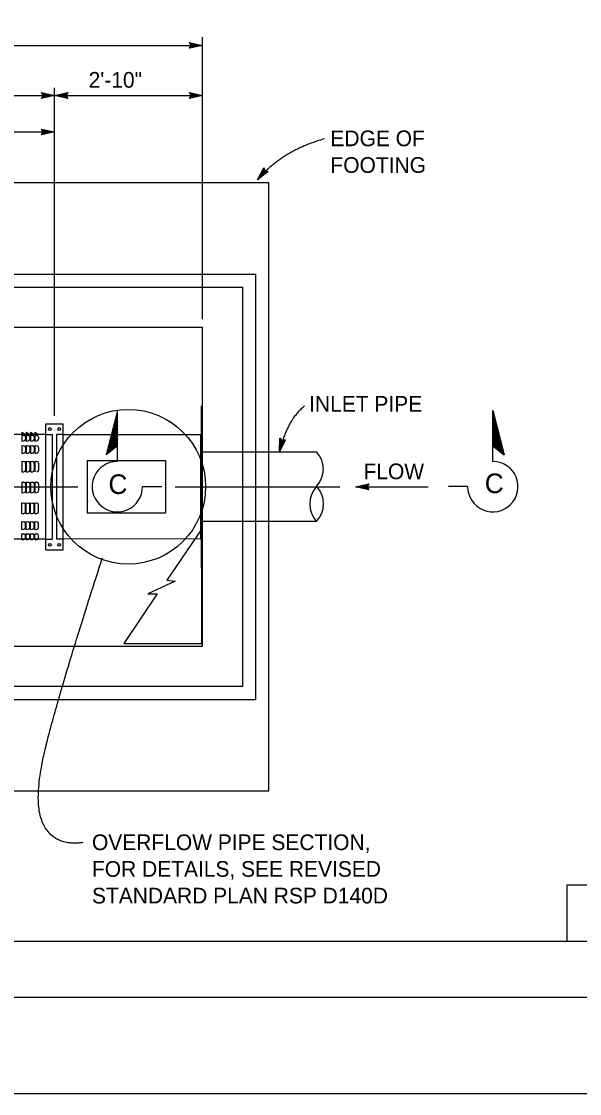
# Model space of a CAD drawing. Extents: x -893 to 867, y -474 to 712.
# Drawn here: x 43.8 to 293, y -474 to 4.4 of the extents above; entities that cross this region are included whole.
import ezdxf

# ---------------------------------------------------------------- set-up
doc = ezdxf.new("R2010")
doc.units = 0
for name, color, linetype in [('60 Nongeo Data', 7, 'Continuous'), ('border_PLOTTING-ELEMENTS', 7, 'Continuous'), ('border_rw_22x34_Cut_Lines', 7, 'Continuous'), ('border_SHEET', 7, 'Continuous'), ('pp_PRESENTATION', 7, 'Continuous')]:
    doc.layers.add(name, color=color, linetype=linetype)

msp = doc.modelspace()

# ---------------------------------------------------------------- linework, layer by layer
at = {"layer": '60 Nongeo Data'}
for p, q in [((124.69, -128.48), (124.69, -2.68)), ((-95.18, -6.27), (124.69, -6.27)), ((-95.17, -28.66), (58.57, -28.66)), ((58.57, -171.62), (58.57, -25.16)), ((58.57, -28.66), (124.69, -28.66)), ((124.69, -25.16), (124.69, -25.16)), ((-95.17, -44.92), (58.57, -44.92)), ((-219.23, -67.51), (154.25, -67.51)), ((154.25, -187.68), (154.25, -67.51)), ((-219.23, -108.35), (148.41, -108.35)), ((148.41, -298.14), (148.41, -108.35)), ((-219.23, -114.18), (142.58, -114.18)), ((142.58, -292.3), (142.58, -114.18)), ((-219.23, -132.07), (124.69, -132.07)), ((124.69, -274.41), (124.69, -132.08)), ((124.22, -239.41), (124.22, -167.07)), ((54.68, -231.45), (54.68, -175.12)), ((54.68, -175.12), (62.46, -175.12)), ((62.46, -231.45), (62.46, -175.12)), ((54.68, -179.91), (-56.15, -179.91)), ((43.91, -178.82), (45.65, -179.9)), ((43.91, -178.82), (43.91, -179.9)), ((43.91, -180.24), (43.91, -182.85)), ((43.91, -180.24), (44.91, -180.33)), ((45.59, -181.1), (45.59, -181.99)), ((45.85, -178.82), (47.59, -179.9)), ((45.85, -178.82), (45.85, -179.9)), ((45.85, -180.24), (45.85, -182.85)), ((45.85, -180.24), (46.84, -180.33)), ((47.52, -181.1), (47.52, -181.99)), ((47.78, -178.82), (49.52, -179.89)), ((47.78, -178.82), (47.78, -179.9)), ((47.79, -180.24), (47.79, -182.85)), ((47.79, -180.24), (48.78, -180.33)), ((49.46, -181.1), (49.46, -181.99)), ((49.72, -178.82), (51.46, -179.89)), ((49.72, -178.82), (49.72, -179.89)), ((49.72, -180.24), (49.72, -182.85)), ((49.72, -180.24), (50.72, -180.33)), ((54.68, -179.91), (50.35, -179.91)), ((51.4, -181.1), (51.4, -181.99)), ((54.68, -179.91), (57.6, -179.91)), ((57.6, -226.58), (57.6, -179.91)), ((57.6, -226.58), (57.6, -179.91)), ((59.55, -226.58), (59.55, -179.91)), ((59.55, -226.58), (59.55, -179.91)), ((62.46, -179.91), (59.55, -179.91)), ((62.46, -179.91), (123.68, -179.91)), ((123.68, -179.91), (123.68, -226.58)), ((43.91, -182.85), (44.91, -182.76)), ((43.91, -184.82), (43.91, -188.28)), ((43.91, -184.82), (44.91, -184.91)), ((45.59, -185.68), (45.59, -187.42)), ((45.85, -182.85), (46.84, -182.76)), ((45.85, -184.82), (45.85, -188.28)), ((45.85, -184.82), (46.85, -184.91)), ((47.52, -185.68), (47.53, -187.42)), ((47.79, -182.85), (48.78, -182.76)), ((47.79, -184.82), (47.79, -188.28)), ((47.79, -184.82), (48.78, -184.91)), ((49.46, -185.68), (49.46, -187.42)), ((49.72, -182.85), (50.72, -182.76)), ((49.72, -184.82), (49.73, -188.28)), ((49.72, -184.82), (50.72, -184.91)), ((51.4, -185.68), (51.4, -187.42)), ((43.91, -188.28), (44.91, -188.19)), ((45.85, -188.28), (46.85, -188.19)), ((47.79, -188.28), (48.78, -188.19)), ((49.73, -188.28), (50.72, -188.19)), ((124.69, -187.68), (148.41, -187.68)), ((148.41, -187.68), (175.59, -187.68)), ((154.25, -218.8), (154.25, -187.68)), ((43.91, -191.84), (43.91, -196.64)), ((43.91, -191.84), (44.91, -191.93)), ((45.59, -192.7), (45.59, -195.78)), ((45.85, -191.84), (45.85, -196.64)), ((45.85, -191.84), (46.85, -191.93)), ((47.53, -192.7), (47.53, -195.78)), ((47.79, -191.84), (47.79, -196.64)), ((47.79, -191.84), (48.79, -191.93)), ((49.47, -192.7), (49.47, -195.78)), ((49.73, -191.84), (49.73, -196.64)), ((49.73, -191.84), (50.72, -191.93)), ((51.4, -192.7), (51.4, -195.78)), ((73.12, -191.58), (108.12, -191.58)), ((73.12, -191.58), (73.12, -214.91)), ((108.12, -191.58), (108.12, -214.91)), ((43.91, -196.64), (44.91, -196.55)), ((45.85, -196.64), (46.85, -196.55)), ((47.79, -196.64), (48.79, -196.55)), ((-219.24, -203.24), (68.93, -203.24)), ((43.91, -201.15), (43.92, -205.94)), ((43.91, -201.15), (44.91, -201.23)), ((45.59, -202), (45.59, -205.08)), ((45.85, -201.14), (45.85, -205.94)), ((45.85, -201.14), (46.85, -201.23)), ((47.53, -202), (47.53, -205.08)), ((47.79, -201.14), (47.79, -205.94)), ((47.79, -201.14), (48.79, -201.23)), ((49.47, -202), (49.47, -205.08)), ((49.73, -201.14), (49.73, -205.94)), ((49.73, -201.14), (50.73, -201.23)), ((51.41, -202), (51.41, -205.08)), ((112.45, -203.24), (185.89, -203.24)), ((192.93, -203.24), (225.37, -203.24)), ((43.92, -205.94), (44.91, -205.85)), ((43.92, -215.24), (43.92, -210.45)), ((43.92, -210.45), (44.91, -210.53)), ((45.85, -205.94), (46.85, -205.85)), ((45.86, -215.24), (45.85, -210.45)), ((45.85, -210.45), (46.85, -210.53)), ((47.79, -205.94), (48.79, -205.85)), ((47.79, -215.24), (47.79, -210.45)), ((47.79, -210.45), (48.79, -210.53)), ((49.73, -205.94), (50.73, -205.85)), ((49.73, -215.24), (49.73, -210.45)), ((49.73, -210.45), (50.73, -210.53)), ((43.92, -215.24), (44.92, -215.15)), ((45.59, -211.3), (45.59, -211.3)), ((45.59, -214.38), (45.59, -211.3)), ((45.86, -215.24), (46.85, -215.15)), ((47.53, -211.3), (47.53, -211.3)), ((47.53, -214.38), (47.53, -211.3)), ((47.79, -215.24), (48.79, -215.15)), ((49.47, -211.3), (49.47, -211.3)), ((49.47, -214.38), (49.47, -211.3)), ((49.73, -215.24), (50.73, -215.15)), ((51.41, -214.38), (51.41, -211.3)), ((51.41, -211.3), (51.41, -211.3)), ((73.12, -214.91), (108.12, -214.91)), ((43.92, -222.26), (43.92, -218.8)), ((43.92, -218.8), (44.92, -218.89)), ((45.6, -221.4), (45.6, -219.66)), ((45.86, -222.26), (45.86, -218.8)), ((45.86, -218.8), (46.85, -218.89)), ((47.53, -221.4), (47.53, -219.66)), ((47.8, -222.26), (47.8, -218.8)), ((47.8, -218.8), (48.79, -218.89)), ((49.47, -221.4), (49.47, -219.66)), ((49.73, -222.26), (49.73, -218.8)), ((49.73, -218.8), (50.73, -218.89)), ((51.41, -221.4), (51.41, -219.66)), ((148.41, -218.8), (124.69, -218.79)), ((175.57, -218.81), (148.41, -218.8)), ((154.25, -338.97), (154.25, -218.8)), ((43.92, -222.26), (44.92, -222.17)), ((43.92, -226.84), (43.92, -224.24)), ((43.92, -224.24), (44.92, -224.32)), ((45.86, -222.26), (46.86, -222.17)), ((45.86, -226.84), (45.86, -224.24)), ((45.86, -224.24), (46.86, -224.32)), ((47.8, -222.26), (48.79, -222.17)), ((47.8, -226.84), (47.8, -224.24)), ((47.8, -224.24), (48.79, -224.32)), ((49.73, -222.26), (50.73, -222.17)), ((49.74, -226.84), (49.74, -224.24)), ((49.74, -224.24), (50.73, -224.32)), ((54.68, -226.58), (-56.15, -226.58)), ((43.92, -226.84), (44.92, -226.75)), ((45.6, -225.98), (45.6, -225.09)), ((45.86, -226.84), (46.86, -226.75)), ((47.54, -225.98), (47.54, -225.09)), ((47.8, -226.84), (48.79, -226.75)), ((49.47, -225.98), (49.47, -225.09)), ((49.74, -226.84), (50.73, -226.75)), ((51.41, -225.98), (51.41, -225.09)), ((54.68, -226.58), (57.6, -226.58)), ((62.46, -226.58), (59.55, -226.58)), ((123.68, -226.59), (62.46, -226.56)), ((54.68, -231.45), (62.46, -231.45)), ((-219.23, -274.41), (124.69, -274.41)), ((-219.23, -292.3), (142.58, -292.3)), ((-219.23, -298.14), (148.41, -298.14)), ((-219.23, -338.97), (154.25, -338.97))]:
    msp.add_line(p, q, dxfattribs=at)
for points in [[(118.78, -4.95), (124.69, -6.27), (118.78, -7.58), (118.99, -7.23), (123.32, -6.28), (118.99, -5.3), (119.2, -5.65), (121.97, -6.27), (119.2, -6.88), (119.41, -6.53), (120.61, -6.27), (119.41, -6), (119.57, -6.27), (118.78, -7.58), (119.57, -6.27)], [(118.78, -4.95), (124.69, -6.27), (118.78, -7.58), (118.99, -7.23), (123.32, -6.28), (118.99, -5.3), (119.2, -5.65), (121.97, -6.27), (119.2, -6.88), (119.41, -6.53), (120.61, -6.27), (119.41, -6), (119.57, -6.27), (118.78, -7.58), (119.57, -6.27)], [(52.67, -27.34), (58.57, -28.66), (52.67, -29.97), (52.88, -29.62), (57.2, -28.66), (52.88, -27.69), (53.08, -28.04), (55.85, -28.66), (53.09, -29.27), (53.3, -28.92), (54.49, -28.66), (53.29, -28.39), (53.45, -28.66), (52.67, -29.97), (53.45, -28.66)], [(64.48, -29.98), (58.57, -28.66), (64.48, -27.35), (64.27, -27.7), (59.94, -28.66), (64.27, -29.63), (64.06, -29.28), (61.29, -28.66), (64.06, -28.05), (63.85, -28.4), (62.65, -28.66), (63.85, -28.93), (63.69, -28.66), (64.48, -27.35), (63.69, -28.66)], [(64.48, -29.98), (58.57, -28.66), (64.48, -27.35), (64.27, -27.7), (59.94, -28.66), (64.27, -29.63), (64.06, -29.28), (61.29, -28.66), (64.06, -28.05), (63.85, -28.4), (62.65, -28.66), (63.85, -28.93), (63.69, -28.66), (64.48, -27.35), (63.69, -28.66)], [(118.78, -27.34), (124.69, -28.66), (118.78, -29.97), (118.99, -29.62), (123.32, -28.66), (118.99, -27.69), (119.2, -28.04), (121.97, -28.66), (119.2, -29.27), (119.41, -28.92), (120.61, -28.66), (119.41, -28.39), (119.57, -28.66), (118.78, -29.97), (119.57, -28.66)], [(52.67, -43.61), (58.57, -44.92), (52.67, -46.23), (52.88, -45.88), (57.2, -44.93), (52.88, -43.95), (53.08, -44.3), (55.85, -44.92), (53.09, -45.54), (53.3, -45.19), (54.49, -44.92), (53.29, -44.65), (53.45, -44.92), (52.67, -46.23), (53.45, -44.92)], [(154.01, -62.58), (149.19, -66.24), (152, -60.88), (152.13, -61.27), (150.07, -65.19), (153.61, -62.51), (153.21, -62.45), (150.95, -64.16), (152.26, -61.65), (152.39, -62.04), (151.82, -63.13), (152.8, -62.38), (152.49, -62.33), (152, -60.88), (152.49, -62.33)], [(161.65, -182.25), (158.97, -187.68), (159.09, -181.63), (159.38, -181.92), (159.29, -186.35), (161.26, -182.37), (160.87, -182.49), (159.62, -185.04), (159.67, -182.21), (159.96, -182.49), (159.94, -183.72), (160.48, -182.61), (160.18, -182.71), (159.09, -181.63), (160.18, -182.71)], [(198.84, -204.56), (192.93, -203.24), (198.84, -201.93), (198.63, -202.28), (194.3, -203.24), (198.63, -204.21), (198.42, -203.86), (195.65, -203.25), (198.42, -202.63), (198.21, -202.98), (197.01, -203.25), (198.21, -203.51), (198.05, -203.24), (198.84, -201.93), (198.05, -203.24)], [(89.49, -273.24), (124.25, -273.25), (124.25, -222.03), (108.63, -244.9), (112.41, -245.31), (100.26, -251.03), (104.45, -251.03)]]:
    msp.add_lwpolyline(points, close=True, dxfattribs=at)
for centre, radius in [((91.47, -203.24), 34.53), ((56.45, -177.48), 0.622), ((60.61, -177.48), 0.622), ((56.45, -229.15), 0.622), ((60.61, -229.15), 0.622)]:
    msp.add_circle(centre, radius, dxfattribs=at)
for centre, radius, start, end in [((44.81, -181.1), 0.775, 0.0152, 82.8784), ((46.75, -181.1), 0.775, 0.0152, 82.8784), ((48.69, -181.1), 0.775, 0.0152, 82.8784), ((50.62, -181.1), 0.775, 0.0152, 82.8784), ((44.81, -181.99), 0.775, 277.152, 0.0152), ((44.81, -185.68), 0.775, 0.0152, 82.8784), ((46.75, -181.99), 0.775, 277.152, 0.0152), ((46.75, -185.68), 0.775, 0.0152, 82.8784), ((48.69, -181.99), 0.775, 277.152, 0.0152), ((48.69, -185.68), 0.775, 0.0152, 82.8784), ((50.62, -181.99), 0.775, 277.152, 0.0152), ((50.63, -185.68), 0.775, 0.0152, 82.8784), ((44.81, -187.42), 0.775, 277.152, 0.0152), ((46.75, -187.42), 0.775, 277.152, 0.0152), ((48.69, -187.42), 0.775, 277.152, 0.0152), ((50.63, -187.42), 0.775, 277.152, 0.0152), ((167.21, -195.36), 11.36, 317.4025, 42.5047), ((44.81, -192.7), 0.775, 0.0152, 82.8784), ((44.81, -195.78), 0.775, 277.152, 0.0152), ((46.75, -192.7), 0.775, 0.0152, 82.8784), ((46.75, -195.78), 0.775, 277.152, 0.0152), ((48.69, -192.7), 0.775, 0.0152, 82.8784), ((48.69, -195.78), 0.775, 277.152, 0.0152), ((50.63, -192.7), 0.775, 0.0152, 82.8784), ((50.63, -195.78), 0.775, 277.152, 0.0152), ((44.82, -202), 0.775, 0.0152, 82.8784), ((44.82, -205.08), 0.775, 277.152, 0.0152), ((46.75, -202), 0.775, 0.0152, 82.8784), ((46.75, -205.08), 0.775, 277.152, 0.0152), ((48.69, -202), 0.775, 0.0152, 82.8784), ((48.69, -205.08), 0.775, 277.152, 0.0152), ((50.63, -202), 0.775, 0.0152, 82.8784), ((50.63, -205.08), 0.775, 277.152, 0.0152), ((184.17, -210.94), 11.65, 137.3607, 222.4628), ((166.99, -210.93), 11.65, 317.4489, 42.5511), ((44.82, -211.3), 0.775, 0.0152, 82.8784), ((44.82, -214.38), 0.775, 277.152, 0.0152), ((46.76, -211.3), 0.775, 0.0152, 82.8784), ((46.76, -214.38), 0.775, 277.152, 0.0152), ((48.69, -211.3), 0.775, 0.0152, 82.8784), ((48.7, -214.38), 0.775, 277.152, 0.0152), ((50.63, -211.3), 0.775, 0.0152, 82.8784), ((50.63, -214.38), 0.775, 277.152, 0.0152), ((44.82, -219.66), 0.775, 0.0152, 82.8784), ((46.76, -219.66), 0.775, 0.0152, 82.8784), ((48.7, -219.66), 0.775, 0.0152, 82.8784), ((50.63, -219.66), 0.775, 0.0152, 82.8784), ((44.82, -221.4), 0.775, 277.152, 0.0152), ((44.82, -225.09), 0.775, 0.0152, 82.8784), ((46.76, -221.4), 0.775, 277.152, 0.0152), ((46.76, -225.09), 0.775, 0.0152, 82.8784), ((48.7, -221.4), 0.775, 277.152, 0.0152), ((48.7, -225.09), 0.775, 0.0152, 82.8784), ((50.64, -221.4), 0.775, 277.152, 0.0152), ((50.64, -225.09), 0.775, 0.0152, 82.8784), ((44.82, -225.98), 0.775, 277.152, 0.0152), ((46.76, -225.98), 0.775, 277.152, 0.0152), ((48.7, -225.98), 0.775, 277.152, 0.0152), ((50.64, -225.98), 0.775, 277.152, 0.0152)]:
    msp.add_arc(centre, radius, start, end, dxfattribs=at)
for points in [[(179.13, -47.98), (160.14, -53.28), (149.19, -66.24)], [(170.14, -167.35), (162.53, -173.03), (158.97, -187.68)], [(71.24, -362.04), (58.47, -363.86), (48.55, -343.64), (61.19, -293.09), (79.92, -234.98)]]:
    msp.add_open_spline(points, degree=2, dxfattribs=at)
at = {"layer": 'border_PLOTTING-ELEMENTS'}
for points in [[(-893.45, -474.04), (866.55, -474.04), (866.55, 711.96), (-893.45, 711.96)], [(-863.45, -431.04), (836.55, -431.04), (836.55, 668.96), (-863.45, 668.96)]]:
    msp.add_lwpolyline(points, close=True, dxfattribs=at)
at = {"layer": 'border_rw_22x34_Cut_Lines'}
msp.add_line((-863.45, -431.04), (836.55, -431.04), dxfattribs=at)
at = {"layer": 'border_SHEET'}
for p, q in [((287.36, -405.88), (287.36, -380.96)), ((287.36, -380.96), (811.52, -380.96)), ((-813.45, -406.04), (811.55, -406.04))]:
    msp.add_line(p, q, dxfattribs=at)
at = {"layer": 'pp_PRESENTATION'}
for p, q in [((86.61, -169.15), (81.54, -189.05)), ((86.61, -170.79), (82.06, -188.62)), ((86.61, -191.94), (86.61, -169.15)), ((254.22, -169.15), (259.3, -189.05)), ((254.22, -191.94), (254.22, -169.15)), ((254.22, -170.79), (258.77, -188.62)), ((86.61, -172.42), (82.59, -188.2)), ((86.61, -174.06), (83.11, -187.77)), ((86.61, -175.7), (83.64, -187.34)), ((254.22, -172.42), (258.25, -188.2)), ((254.22, -174.06), (257.72, -187.77)), ((254.22, -175.7), (257.19, -187.34)), ((86.61, -177.33), (84.17, -186.92)), ((86.61, -178.97), (84.69, -186.49)), ((86.61, -180.61), (85.22, -186.07)), ((254.22, -177.33), (256.67, -186.92)), ((254.22, -178.97), (256.14, -186.49)), ((254.22, -180.61), (255.62, -186.07)), ((86.61, -184.94), (81.54, -189.05)), ((86.61, -182.24), (85.74, -185.64)), ((86.61, -183.88), (86.27, -185.22)), ((254.22, -182.24), (255.09, -185.64)), ((254.22, -183.88), (254.56, -185.22)), ((254.22, -184.94), (259.3, -189.05)), ((97.86, -203.19), (106.42, -203.19)), ((242.97, -203.19), (234.42, -203.19)), ((234.44, -203.24), (234.44, -203.24))]:
    msp.add_line(p, q, dxfattribs=at)
for centre, start, end in [((86.61, -203.19), 90, 0.0005), ((254.22, -203.19), 179.9995, 90)]:
    msp.add_arc(centre, 11.25, start, end, dxfattribs=at)

# ---------------------------------------------------------------- texts
at = {"layer": '60 Nongeo Data'}
for s, height, p in [('2\'-10"', 7, (73.79, -25.16)), ('EDGE OF', 7, (181.74, -51.26)), ('FOOTING', 7, (181.74, -63.16)), ('INLET PIPE', 7, (172.24, -169.76)), ('FLOW', 7, (196.5, -199.88)), ('OVERFLOW PIPE SECTION,', 7.0004, (75.28, -365.4)), ('FOR DETAILS, SEE REVISED', 7.0004, (75.28, -377.3)), ('STANDARD PLAN RSP D140D', 7.0004, (75.28, -389.2))]:
    msp.add_text(s, height=height, dxfattribs=at).set_placement(p)
at = {"layer": 'pp_PRESENTATION'}
for p in [(82.63, -206.47), (250.64, -206.09)]:
    msp.add_text('C', height=8.75, dxfattribs=at).set_placement(p)

doc.saveas('drawing.dxf')
